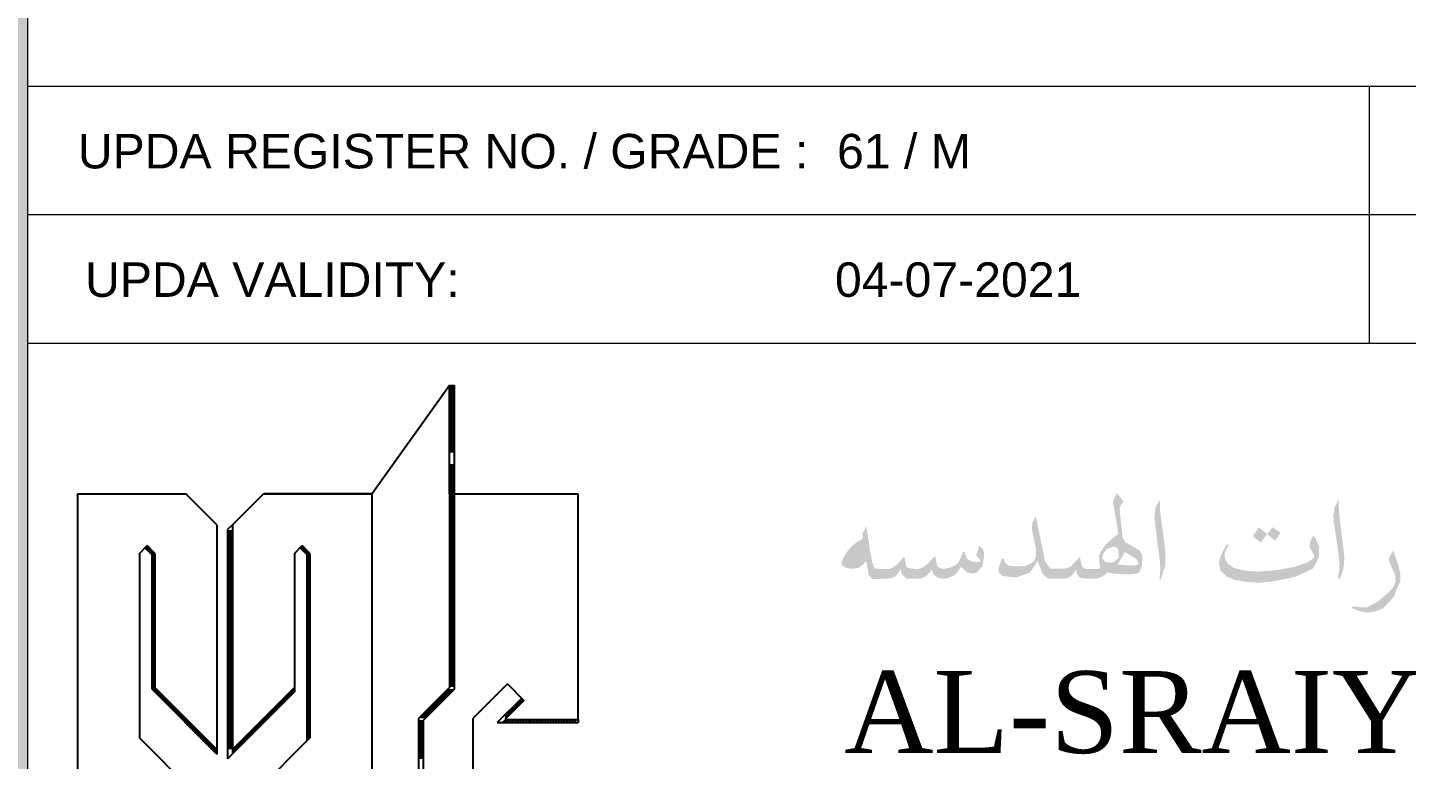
# Model space of a CAD drawing. Header units: inches. Extents: x -68096 to 69834, y -16833 to 17650.
# Drawn here: x 922.89 to 943.34, y 337.83 to 348.68 of the extents above; entities that cross this region are included whole.
import ezdxf

# ---------------------------------------------------------------- set-up
doc = ezdxf.new("R2010")
doc.units = ezdxf.units.IN
doc.header["$MEASUREMENT"] = 0
for name, color, linetype in [('DIM18', 40, 'Continuous'), ('DIMENSION', 1, 'Continuous'), ('WIN', 1, 'Continuous')]:
    doc.layers.add(name, color=color, linetype=linetype)
doc.styles.add('MAHER_TIMES', font='times.ttf')
doc.styles.add('TITLE2', font='arial.ttf')

# ---------------------------------------------------------------- blocks, each defined once
blk = doc.blocks.new('sdfasdfww')
at = {"layer": 'DIM18', "color": 7, "ltscale": 0.05}
for p, q in [((1414.2031, -1506.6511), (1414.6561, -1506.0169)), ((1414.6561, -1506.6511), (1414.6561, -1506.0169)), ((1414.6833, -1506.0209), (1414.6561, -1506.0209)), ((1414.6833, -1506.0322), (1414.6561, -1506.0322)), ((1414.6833, -1506.0435), (1414.6561, -1506.0435)), ((1414.6833, -1506.0548), (1414.6561, -1506.0548)), ((1414.6833, -1506.0662), (1414.6561, -1506.0662)), ((1414.6833, -1506.0775), (1414.6561, -1506.0775)), ((1414.6833, -1506.0888), (1414.6561, -1506.0888)), ((1414.6833, -1506.0169), (1414.6833, -1507.7948)), ((1414.6833, -1506.1001), (1414.6561, -1506.1001)), ((1414.6833, -1506.1115), (1414.6561, -1506.1115)), ((1414.6833, -1506.1228), (1414.6561, -1506.1228)), ((1414.6833, -1506.1341), (1414.6561, -1506.1341)), ((1414.6833, -1506.1454), (1414.6561, -1506.1454)), ((1414.6833, -1506.1568), (1414.6561, -1506.1568)), ((1414.6833, -1506.1681), (1414.6561, -1506.1681)), ((1414.6833, -1506.1794), (1414.6561, -1506.1794)), ((1414.6833, -1506.1907), (1414.6561, -1506.1907)), ((1414.6833, -1506.2021), (1414.6561, -1506.2021)), ((1414.6833, -1506.2134), (1414.6561, -1506.2134)), ((1414.6833, -1506.2247), (1414.6561, -1506.2247)), ((1414.6833, -1506.236), (1414.6561, -1506.236)), ((1414.6833, -1506.2474), (1414.6561, -1506.2474)), ((1414.6833, -1506.2587), (1414.6561, -1506.2587)), ((1414.6833, -1506.27), (1414.6561, -1506.27)), ((1414.6833, -1506.2813), (1414.6561, -1506.2813)), ((1414.6833, -1506.2926), (1414.6561, -1506.2926)), ((1414.6833, -1506.304), (1414.6561, -1506.304)), ((1414.6833, -1506.3153), (1414.6561, -1506.3153)), ((1414.6833, -1506.3266), (1414.6561, -1506.3266)), ((1414.6833, -1506.3379), (1414.6561, -1506.3379)), ((1414.6833, -1506.3493), (1414.6561, -1506.3493)), ((1414.6833, -1506.3606), (1414.6561, -1506.3606)), ((1414.6833, -1506.3719), (1414.6561, -1506.3719)), ((1414.6833, -1506.3832), (1414.6561, -1506.3832)), ((1414.6833, -1506.3946), (1414.6561, -1506.3946)), ((1414.6833, -1506.4059), (1414.6561, -1506.4059)), ((1414.6833, -1506.4852), (1414.6561, -1506.4852)), ((1414.6833, -1506.4965), (1414.6561, -1506.4965)), ((1414.6833, -1506.5078), (1414.6561, -1506.5078)), ((1414.6833, -1506.5191), (1414.6561, -1506.5191)), ((1414.6833, -1506.5305), (1414.6561, -1506.5305)), ((1414.6833, -1506.5418), (1414.6561, -1506.5418)), ((1414.6833, -1506.5531), (1414.6561, -1506.5531)), ((1414.6833, -1506.5644), (1414.6561, -1506.5644)), ((1414.6833, -1506.5758), (1414.6561, -1506.5758)), ((1412.4818, -1506.6511), (1413.116, -1506.6511)), ((1412.4818, -1506.6511), (1412.4818, -1508.3271)), ((1413.2972, -1506.8323), (1413.116, -1506.6511)), ((1413.3878, -1506.8323), (1413.569, -1506.6511)), ((1414.2031, -1506.6511), (1413.569, -1506.6511)), ((1413.569, -1506.6511), (1414.2031, -1506.6511)), ((1414.2031, -1506.6511), (1414.2031, -1508.3271)), ((1414.6833, -1506.5871), (1414.6561, -1506.5871)), ((1414.6833, -1506.5984), (1414.6561, -1506.5984)), ((1414.6833, -1506.6097), (1414.6561, -1506.6097)), ((1414.6833, -1506.6211), (1414.6561, -1506.6211)), ((1414.6833, -1506.6324), (1414.6561, -1506.6324)), ((1414.6833, -1506.6437), (1414.6561, -1506.6437)), ((1414.6561, -1506.6511), (1415.4076, -1506.6511)), ((1414.6561, -1506.6511), (1414.6561, -1507.7835)), ((1414.6833, -1506.655), (1414.6561, -1506.655)), ((1415.4076, -1507.97), (1415.4076, -1506.6511)), ((1414.6833, -1506.6663), (1414.6561, -1506.6663)), ((1414.6833, -1506.6777), (1414.6561, -1506.6777)), ((1414.6833, -1506.689), (1414.6561, -1506.689)), ((1414.6833, -1506.7003), (1414.6561, -1506.7003)), ((1414.6833, -1506.7116), (1414.6561, -1506.7116)), ((1414.6833, -1506.723), (1414.6561, -1506.723)), ((1414.6833, -1506.7343), (1414.6561, -1506.7343)), ((1414.6833, -1506.7456), (1414.6561, -1506.7456)), ((1414.6833, -1506.7569), (1414.6561, -1506.7569)), ((1414.6833, -1506.7683), (1414.6561, -1506.7683)), ((1414.6833, -1506.7796), (1414.6561, -1506.7796)), ((1414.6833, -1506.7909), (1414.6561, -1506.7909)), ((1414.6833, -1506.8022), (1414.6561, -1506.8022)), ((1414.6833, -1506.8136), (1414.6561, -1506.8136)), ((1413.2972, -1506.8323), (1413.2972, -1508.1715)), ((1413.3878, -1506.8323), (1413.3597, -1506.8603)), ((1413.3597, -1506.8603), (1413.3597, -1508.1996)), ((1413.3878, -1506.8702), (1413.3597, -1506.8702)), ((1413.3878, -1506.8815), (1413.3597, -1506.8815)), ((1413.3878, -1506.8928), (1413.3597, -1506.8928)), ((1413.3878, -1506.8323), (1413.3878, -1508.1459)), ((1414.6833, -1506.8249), (1414.6561, -1506.8249)), ((1414.6833, -1506.8362), (1414.6561, -1506.8362)), ((1414.6833, -1506.8475), (1414.6561, -1506.8475)), ((1414.6833, -1506.8531), (1414.6561, -1506.8531)), ((1414.6833, -1506.8589), (1414.6561, -1506.8589)), ((1414.6833, -1506.8645), (1414.6561, -1506.8645)), ((1414.6833, -1506.8702), (1414.6561, -1506.8702)), ((1414.6833, -1506.8758), (1414.6561, -1506.8758)), ((1414.6833, -1506.8815), (1414.6561, -1506.8815)), ((1414.6833, -1506.8871), (1414.6561, -1506.8871)), ((1414.6833, -1506.8928), (1414.6561, -1506.8928)), ((1414.6833, -1506.8984), (1414.6561, -1506.8984)), ((1412.8442, -1506.9994), (1412.8895, -1506.9541)), ((1412.9167, -1507.0069), (1412.8767, -1506.9669)), ((1412.8804, -1506.9707), (1412.8804, -1506.9632)), ((1412.9075, -1506.9721), (1412.8819, -1506.9721)), ((1412.8962, -1506.9608), (1412.8829, -1506.9608)), ((1412.9348, -1506.9994), (1412.8895, -1506.9541)), ((1412.8918, -1506.982), (1412.8918, -1506.9564)), ((1412.9031, -1506.9933), (1412.9031, -1506.9677)), ((1412.9144, -1507.0046), (1412.9144, -1506.979)), ((1413.3878, -1506.9042), (1413.3597, -1506.9042)), ((1413.3878, -1506.9155), (1413.3597, -1506.9155)), ((1413.3878, -1506.9268), (1413.3597, -1506.9268)), ((1413.3878, -1506.9381), (1413.3597, -1506.9381)), ((1413.3878, -1506.9495), (1413.3597, -1506.9495)), ((1413.3878, -1506.9608), (1413.3597, -1506.9608)), ((1413.3878, -1506.9721), (1413.3597, -1506.9721)), ((1413.7502, -1506.9994), (1413.7954, -1506.9541)), ((1413.8226, -1507.0069), (1413.7826, -1506.9669)), ((1413.7864, -1506.9707), (1413.7864, -1506.9632)), ((1413.8134, -1506.9721), (1413.7878, -1506.9721)), ((1413.8021, -1506.9608), (1413.7888, -1506.9608)), ((1413.8407, -1506.9994), (1413.7954, -1506.9541)), ((1413.7977, -1506.982), (1413.7977, -1506.9564)), ((1413.809, -1506.9933), (1413.809, -1506.9677)), ((1413.8203, -1507.0046), (1413.8203, -1506.979)), ((1414.6833, -1506.9042), (1414.6561, -1506.9042)), ((1414.6833, -1506.9097), (1414.6561, -1506.9097)), ((1414.6833, -1506.9155), (1414.6561, -1506.9155)), ((1414.6833, -1506.9268), (1414.6561, -1506.9268)), ((1414.6833, -1506.9381), (1414.6561, -1506.9381)), ((1414.6833, -1506.9495), (1414.6561, -1506.9495)), ((1414.6833, -1506.9608), (1414.6561, -1506.9608)), ((1414.6833, -1506.9721), (1414.6561, -1506.9721)), ((1412.8442, -1506.9994), (1412.8442, -1508.0773)), ((1412.9188, -1506.9834), (1412.8932, -1506.9834)), ((1412.9301, -1506.9947), (1412.9045, -1506.9947)), ((1412.9348, -1507.0061), (1412.9158, -1507.0061)), ((1412.9167, -1507.0069), (1412.9167, -1507.791)), ((1412.9348, -1507.0174), (1412.9167, -1507.0174)), ((1412.9348, -1507.0287), (1412.9167, -1507.0287)), ((1412.9348, -1507.04), (1412.9167, -1507.04)), ((1412.9348, -1507.0514), (1412.9167, -1507.0514)), ((1412.9257, -1507.8001), (1412.9257, -1506.9903)), ((1412.9348, -1506.9994), (1412.9348, -1507.7835)), ((1413.3878, -1506.9834), (1413.3597, -1506.9834)), ((1413.3878, -1506.9947), (1413.3597, -1506.9947)), ((1413.3878, -1507.0061), (1413.3597, -1507.0061)), ((1413.3878, -1507.0174), (1413.3597, -1507.0174)), ((1413.3878, -1507.0287), (1413.3597, -1507.0287)), ((1413.3878, -1507.04), (1413.3597, -1507.04)), ((1413.3878, -1507.0514), (1413.3597, -1507.0514)), ((1413.7502, -1506.9994), (1413.7502, -1507.7835)), ((1413.8248, -1506.9834), (1413.7991, -1506.9834)), ((1413.8361, -1506.9947), (1413.8105, -1506.9947)), ((1413.8407, -1507.0061), (1413.8218, -1507.0061)), ((1413.8226, -1507.0069), (1413.8226, -1508.0954)), ((1413.8407, -1507.0174), (1413.8226, -1507.0174)), ((1413.8407, -1507.0287), (1413.8226, -1507.0287)), ((1413.8407, -1507.04), (1413.8226, -1507.04)), ((1413.8407, -1507.0514), (1413.8226, -1507.0514)), ((1413.8317, -1508.0864), (1413.8317, -1506.9903)), ((1413.8407, -1506.9994), (1413.8407, -1508.0773)), ((1414.6833, -1506.9834), (1414.6561, -1506.9834)), ((1414.6833, -1506.9947), (1414.6561, -1506.9947)), ((1414.6833, -1507.0061), (1414.6561, -1507.0061)), ((1414.6833, -1507.0174), (1414.6561, -1507.0174)), ((1414.6833, -1507.0287), (1414.6561, -1507.0287)), ((1414.6833, -1507.04), (1414.6561, -1507.04)), ((1414.6833, -1507.0514), (1414.6561, -1507.0514)), ((1412.9348, -1507.0627), (1412.9167, -1507.0627)), ((1412.9348, -1507.074), (1412.9167, -1507.074)), ((1412.9348, -1507.0853), (1412.9167, -1507.0853)), ((1412.9348, -1507.0967), (1412.9167, -1507.0967)), ((1412.9348, -1507.108), (1412.9167, -1507.108)), ((1412.9348, -1507.1193), (1412.9167, -1507.1193)), ((1412.9348, -1507.1306), (1412.9167, -1507.1306)), ((1413.3878, -1507.0627), (1413.3597, -1507.0627)), ((1413.3878, -1507.074), (1413.3597, -1507.074)), ((1413.3878, -1507.0853), (1413.3597, -1507.0853)), ((1413.3878, -1507.0967), (1413.3597, -1507.0967)), ((1413.3878, -1507.108), (1413.3597, -1507.108)), ((1413.3878, -1507.1193), (1413.3597, -1507.1193)), ((1413.3878, -1507.1306), (1413.3597, -1507.1306)), ((1413.8407, -1507.0627), (1413.8226, -1507.0627)), ((1413.8407, -1507.074), (1413.8226, -1507.074)), ((1413.8407, -1507.0853), (1413.8226, -1507.0853)), ((1413.8407, -1507.0967), (1413.8226, -1507.0967)), ((1413.8407, -1507.108), (1413.8226, -1507.108)), ((1413.8407, -1507.1193), (1413.8226, -1507.1193)), ((1413.8407, -1507.1306), (1413.8226, -1507.1306)), ((1414.6833, -1507.0627), (1414.6561, -1507.0627)), ((1414.6833, -1507.074), (1414.6561, -1507.074)), ((1414.6833, -1507.0853), (1414.6561, -1507.0853)), ((1414.6833, -1507.0967), (1414.6561, -1507.0967)), ((1414.6833, -1507.108), (1414.6561, -1507.108)), ((1414.6833, -1507.1193), (1414.6561, -1507.1193)), ((1414.6833, -1507.1306), (1414.6561, -1507.1306)), ((1412.9348, -1507.142), (1412.9167, -1507.142)), ((1412.9348, -1507.1533), (1412.9167, -1507.1533)), ((1412.9348, -1507.1646), (1412.9167, -1507.1646)), ((1412.9348, -1507.1759), (1412.9167, -1507.1759)), ((1412.9348, -1507.1873), (1412.9167, -1507.1873)), ((1412.9348, -1507.1986), (1412.9167, -1507.1986)), ((1412.9348, -1507.2099), (1412.9167, -1507.2099)), ((1412.9348, -1507.2212), (1412.9167, -1507.2212)), ((1413.3878, -1507.142), (1413.3597, -1507.142)), ((1413.3878, -1507.1533), (1413.3597, -1507.1533)), ((1413.3878, -1507.1646), (1413.3597, -1507.1646)), ((1413.3878, -1507.1759), (1413.3597, -1507.1759)), ((1413.3878, -1507.1873), (1413.3597, -1507.1873)), ((1413.3878, -1507.1986), (1413.3597, -1507.1986)), ((1413.3878, -1507.2099), (1413.3597, -1507.2099)), ((1413.3878, -1507.2212), (1413.3597, -1507.2212)), ((1413.8407, -1507.142), (1413.8226, -1507.142)), ((1413.8407, -1507.1533), (1413.8226, -1507.1533)), ((1413.8407, -1507.1646), (1413.8226, -1507.1646)), ((1413.8407, -1507.1759), (1413.8226, -1507.1759)), ((1413.8407, -1507.1873), (1413.8226, -1507.1873)), ((1413.8407, -1507.1986), (1413.8226, -1507.1986)), ((1413.8407, -1507.2099), (1413.8226, -1507.2099)), ((1413.8407, -1507.2212), (1413.8226, -1507.2212)), ((1414.6833, -1507.142), (1414.6561, -1507.142)), ((1414.6833, -1507.1533), (1414.6561, -1507.1533)), ((1414.6833, -1507.1646), (1414.6561, -1507.1646)), ((1414.6833, -1507.1759), (1414.6561, -1507.1759)), ((1414.6833, -1507.1873), (1414.6561, -1507.1873)), ((1414.6833, -1507.1986), (1414.6561, -1507.1986)), ((1414.6833, -1507.2099), (1414.6561, -1507.2099)), ((1414.6833, -1507.2212), (1414.6561, -1507.2212)), ((1412.9348, -1507.2326), (1412.9167, -1507.2326)), ((1412.9348, -1507.2439), (1412.9167, -1507.2439)), ((1412.9348, -1507.2552), (1412.9167, -1507.2552)), ((1412.9348, -1507.2665), (1412.9167, -1507.2665)), ((1412.9348, -1507.2779), (1412.9167, -1507.2779)), ((1412.9348, -1507.2892), (1412.9167, -1507.2892)), ((1412.9348, -1507.3005), (1412.9167, -1507.3005)), ((1413.3878, -1507.2326), (1413.3597, -1507.2326)), ((1413.3878, -1507.2439), (1413.3597, -1507.2439)), ((1413.3878, -1507.2552), (1413.3597, -1507.2552)), ((1413.3878, -1507.2665), (1413.3597, -1507.2665)), ((1413.3878, -1507.2779), (1413.3597, -1507.2779)), ((1413.3878, -1507.2892), (1413.3597, -1507.2892)), ((1413.3878, -1507.3005), (1413.3597, -1507.3005)), ((1413.8407, -1507.2326), (1413.8226, -1507.2326)), ((1413.8407, -1507.2439), (1413.8226, -1507.2439)), ((1413.8407, -1507.2552), (1413.8226, -1507.2552)), ((1413.8407, -1507.2665), (1413.8226, -1507.2665)), ((1413.8407, -1507.2779), (1413.8226, -1507.2779)), ((1413.8407, -1507.2892), (1413.8226, -1507.2892)), ((1413.8407, -1507.3005), (1413.8226, -1507.3005)), ((1414.6833, -1507.2326), (1414.6561, -1507.2326)), ((1414.6833, -1507.2439), (1414.6561, -1507.2439)), ((1414.6833, -1507.2552), (1414.6561, -1507.2552)), ((1414.6833, -1507.2665), (1414.6561, -1507.2665)), ((1414.6833, -1507.2779), (1414.6561, -1507.2779)), ((1414.6833, -1507.2892), (1414.6561, -1507.2892)), ((1414.6833, -1507.3005), (1414.6561, -1507.3005)), ((1412.9348, -1507.3118), (1412.9167, -1507.3118)), ((1412.9348, -1507.3232), (1412.9167, -1507.3232)), ((1412.9348, -1507.3345), (1412.9167, -1507.3345)), ((1412.9348, -1507.3458), (1412.9167, -1507.3458)), ((1412.9348, -1507.3571), (1412.9167, -1507.3571)), ((1412.9348, -1507.3684), (1412.9167, -1507.3684)), ((1412.9348, -1507.3798), (1412.9167, -1507.3798)), ((1413.3878, -1507.3118), (1413.3597, -1507.3118)), ((1413.3878, -1507.3232), (1413.3597, -1507.3232)), ((1413.3878, -1507.3345), (1413.3597, -1507.3345)), ((1413.3878, -1507.3458), (1413.3597, -1507.3458)), ((1413.3878, -1507.3571), (1413.3597, -1507.3571)), ((1413.3878, -1507.3684), (1413.3597, -1507.3684)), ((1413.3878, -1507.3798), (1413.3597, -1507.3798)), ((1413.8407, -1507.3118), (1413.8226, -1507.3118)), ((1413.8407, -1507.3232), (1413.8226, -1507.3232)), ((1413.8407, -1507.3345), (1413.8226, -1507.3345)), ((1413.8407, -1507.3458), (1413.8226, -1507.3458)), ((1413.8407, -1507.3571), (1413.8226, -1507.3571)), ((1413.8407, -1507.3684), (1413.8226, -1507.3684)), ((1413.8407, -1507.3798), (1413.8226, -1507.3798)), ((1414.6833, -1507.3118), (1414.6561, -1507.3118)), ((1414.6833, -1507.3232), (1414.6561, -1507.3232)), ((1414.6833, -1507.3345), (1414.6561, -1507.3345)), ((1414.6833, -1507.3458), (1414.6561, -1507.3458)), ((1414.6833, -1507.3571), (1414.6561, -1507.3571)), ((1414.6833, -1507.3684), (1414.6561, -1507.3684)), ((1414.6833, -1507.3798), (1414.6561, -1507.3798)), ((1412.9348, -1507.3911), (1412.9167, -1507.3911)), ((1412.9348, -1507.4024), (1412.9167, -1507.4024)), ((1412.9348, -1507.4137), (1412.9167, -1507.4137)), ((1412.9348, -1507.4251), (1412.9167, -1507.4251)), ((1412.9348, -1507.4364), (1412.9167, -1507.4364)), ((1412.9348, -1507.4477), (1412.9167, -1507.4477)), ((1412.9348, -1507.459), (1412.9167, -1507.459)), ((1413.3878, -1507.3911), (1413.3597, -1507.3911)), ((1413.3878, -1507.4024), (1413.3597, -1507.4024)), ((1413.3878, -1507.4137), (1413.3597, -1507.4137)), ((1413.3878, -1507.4251), (1413.3597, -1507.4251)), ((1413.3878, -1507.4364), (1413.3597, -1507.4364)), ((1413.3878, -1507.4477), (1413.3597, -1507.4477)), ((1413.3878, -1507.459), (1413.3597, -1507.459)), ((1413.8407, -1507.3911), (1413.8226, -1507.3911)), ((1413.8407, -1507.4024), (1413.8226, -1507.4024)), ((1413.8407, -1507.4137), (1413.8226, -1507.4137)), ((1413.8407, -1507.4251), (1413.8226, -1507.4251)), ((1413.8407, -1507.4364), (1413.8226, -1507.4364)), ((1413.8407, -1507.4477), (1413.8226, -1507.4477)), ((1413.8407, -1507.459), (1413.8226, -1507.459)), ((1414.6833, -1507.3911), (1414.6561, -1507.3911)), ((1414.6833, -1507.4024), (1414.6561, -1507.4024)), ((1414.6833, -1507.4137), (1414.6561, -1507.4137)), ((1414.6833, -1507.4251), (1414.6561, -1507.4251)), ((1414.6833, -1507.4364), (1414.6561, -1507.4364)), ((1414.6833, -1507.4477), (1414.6561, -1507.4477)), ((1414.6833, -1507.459), (1414.6561, -1507.459)), ((1412.9348, -1507.4704), (1412.9167, -1507.4704)), ((1412.9348, -1507.4817), (1412.9167, -1507.4817)), ((1412.9348, -1507.493), (1412.9167, -1507.493)), ((1412.9348, -1507.5043), (1412.9167, -1507.5043)), ((1412.9348, -1507.5157), (1412.9167, -1507.5157)), ((1412.9348, -1507.527), (1412.9167, -1507.527)), ((1412.9348, -1507.5383), (1412.9167, -1507.5383)), ((1413.3878, -1507.4704), (1413.3597, -1507.4704)), ((1413.3878, -1507.4817), (1413.3597, -1507.4817)), ((1413.3878, -1507.493), (1413.3597, -1507.493)), ((1413.3878, -1507.5043), (1413.3597, -1507.5043)), ((1413.3878, -1507.5157), (1413.3597, -1507.5157)), ((1413.3878, -1507.527), (1413.3597, -1507.527)), ((1413.3878, -1507.5383), (1413.3597, -1507.5383)), ((1413.8407, -1507.4704), (1413.8226, -1507.4704)), ((1413.8407, -1507.4817), (1413.8226, -1507.4817)), ((1413.8407, -1507.493), (1413.8226, -1507.493)), ((1413.8407, -1507.5043), (1413.8226, -1507.5043)), ((1413.8407, -1507.5157), (1413.8226, -1507.5157)), ((1413.8407, -1507.527), (1413.8226, -1507.527)), ((1413.8407, -1507.5383), (1413.8226, -1507.5383)), ((1414.6833, -1507.4704), (1414.6561, -1507.4704)), ((1414.6833, -1507.4817), (1414.6561, -1507.4817)), ((1414.6833, -1507.493), (1414.6561, -1507.493)), ((1414.6833, -1507.5043), (1414.6561, -1507.5043)), ((1414.6833, -1507.5157), (1414.6561, -1507.5157)), ((1414.6833, -1507.527), (1414.6561, -1507.527)), ((1414.6833, -1507.5383), (1414.6561, -1507.5383)), ((1412.9348, -1507.5496), (1412.9167, -1507.5496)), ((1412.9348, -1507.561), (1412.9167, -1507.561)), ((1412.9348, -1507.5723), (1412.9167, -1507.5723)), ((1412.9348, -1507.5836), (1412.9167, -1507.5836)), ((1412.9348, -1507.5949), (1412.9167, -1507.5949)), ((1412.9348, -1507.6063), (1412.9167, -1507.6063)), ((1412.9348, -1507.6176), (1412.9167, -1507.6176)), ((1413.3878, -1507.5496), (1413.3597, -1507.5496)), ((1413.3878, -1507.561), (1413.3597, -1507.561)), ((1413.3878, -1507.5723), (1413.3597, -1507.5723)), ((1413.3878, -1507.5836), (1413.3597, -1507.5836)), ((1413.3878, -1507.5949), (1413.3597, -1507.5949)), ((1413.3878, -1507.6063), (1413.3597, -1507.6063)), ((1413.3878, -1507.6176), (1413.3597, -1507.6176)), ((1413.8407, -1507.5496), (1413.8226, -1507.5496)), ((1413.8407, -1507.561), (1413.8226, -1507.561)), ((1413.8407, -1507.5723), (1413.8226, -1507.5723)), ((1413.8407, -1507.5836), (1413.8226, -1507.5836)), ((1413.8407, -1507.5949), (1413.8226, -1507.5949)), ((1413.8407, -1507.6063), (1413.8226, -1507.6063)), ((1413.8407, -1507.6176), (1413.8226, -1507.6176)), ((1414.6833, -1507.5496), (1414.6561, -1507.5496)), ((1414.6833, -1507.561), (1414.6561, -1507.561)), ((1414.6833, -1507.5723), (1414.6561, -1507.5723)), ((1414.6833, -1507.5836), (1414.6561, -1507.5836)), ((1414.6833, -1507.5949), (1414.6561, -1507.5949)), ((1414.6833, -1507.6063), (1414.6561, -1507.6063)), ((1414.6833, -1507.6176), (1414.6561, -1507.6176)), ((1412.9348, -1507.6289), (1412.9167, -1507.6289)), ((1412.9348, -1507.6402), (1412.9167, -1507.6402)), ((1412.9348, -1507.6516), (1412.9167, -1507.6516)), ((1412.9348, -1507.6629), (1412.9167, -1507.6629)), ((1412.9348, -1507.6742), (1412.9167, -1507.6742)), ((1412.9348, -1507.6855), (1412.9167, -1507.6855)), ((1412.9348, -1507.6968), (1412.9167, -1507.6968)), ((1413.3878, -1507.6289), (1413.3597, -1507.6289)), ((1413.3878, -1507.6402), (1413.3597, -1507.6402)), ((1413.3878, -1507.6516), (1413.3597, -1507.6516)), ((1413.3878, -1507.6629), (1413.3597, -1507.6629)), ((1413.3878, -1507.6742), (1413.3597, -1507.6742)), ((1413.3878, -1507.6855), (1413.3597, -1507.6855)), ((1413.3878, -1507.6968), (1413.3597, -1507.6968)), ((1413.8407, -1507.6289), (1413.8226, -1507.6289)), ((1413.8407, -1507.6402), (1413.8226, -1507.6402)), ((1413.8407, -1507.6516), (1413.8226, -1507.6516)), ((1413.8407, -1507.6629), (1413.8226, -1507.6629)), ((1413.8407, -1507.6742), (1413.8226, -1507.6742)), ((1413.8407, -1507.6855), (1413.8226, -1507.6855)), ((1413.8407, -1507.6968), (1413.8226, -1507.6968)), ((1414.6833, -1507.6289), (1414.6561, -1507.6289)), ((1414.6833, -1507.6402), (1414.6561, -1507.6402)), ((1414.6833, -1507.6516), (1414.6561, -1507.6516)), ((1414.6833, -1507.6629), (1414.6561, -1507.6629)), ((1414.6833, -1507.6742), (1414.6561, -1507.6742)), ((1414.6833, -1507.6855), (1414.6561, -1507.6855)), ((1414.6833, -1507.6968), (1414.6561, -1507.6968)), ((1412.9348, -1507.7082), (1412.9167, -1507.7082)), ((1412.9348, -1507.7195), (1412.9167, -1507.7195)), ((1412.9348, -1507.7308), (1412.9167, -1507.7308)), ((1412.9348, -1507.7421), (1412.9167, -1507.7421)), ((1412.9348, -1507.7535), (1412.9167, -1507.7535)), ((1412.9348, -1507.7648), (1412.9167, -1507.7648)), ((1412.9348, -1507.7761), (1412.9167, -1507.7761)), ((1412.9348, -1507.7835), (1413.2972, -1508.1459)), ((1412.9371, -1507.8114), (1412.9371, -1507.7858)), ((1413.3878, -1507.7082), (1413.3597, -1507.7082)), ((1413.3878, -1507.7195), (1413.3597, -1507.7195)), ((1413.3878, -1507.7308), (1413.3597, -1507.7308)), ((1413.3878, -1507.7421), (1413.3597, -1507.7421)), ((1413.3878, -1507.7535), (1413.3597, -1507.7535)), ((1413.3878, -1507.7648), (1413.3597, -1507.7648)), ((1413.3878, -1507.7761), (1413.3597, -1507.7761)), ((1413.7502, -1507.7835), (1413.3878, -1508.1459)), ((1413.7502, -1507.7835), (1413.7502, -1507.8091)), ((1413.8407, -1507.7082), (1413.8226, -1507.7082)), ((1413.8407, -1507.7195), (1413.8226, -1507.7195)), ((1413.8407, -1507.7308), (1413.8226, -1507.7308)), ((1413.8407, -1507.7421), (1413.8226, -1507.7421)), ((1413.8407, -1507.7535), (1413.8226, -1507.7535)), ((1413.8407, -1507.7648), (1413.8226, -1507.7648)), ((1413.8407, -1507.7761), (1413.8226, -1507.7761)), ((1414.6561, -1507.7835), (1414.4749, -1507.9647)), ((1414.6833, -1507.7082), (1414.6561, -1507.7082)), ((1414.6833, -1507.7195), (1414.6561, -1507.7195)), ((1414.6833, -1507.7308), (1414.6561, -1507.7308)), ((1414.6833, -1507.7421), (1414.6561, -1507.7421)), ((1414.6833, -1507.7535), (1414.6561, -1507.7535)), ((1414.6833, -1507.7648), (1414.6561, -1507.7648)), ((1414.6833, -1507.7761), (1414.6561, -1507.7761)), ((1414.9946, -1507.762), (1414.792, -1507.9647)), ((1414.9946, -1507.762), (1415.0907, -1507.8581)), ((1412.9387, -1507.7874), (1412.9167, -1507.7874)), ((1412.9167, -1507.791), (1413.2972, -1508.1715)), ((1412.9501, -1507.7988), (1412.9244, -1507.7988)), ((1412.9614, -1507.8101), (1412.9358, -1507.8101)), ((1412.9727, -1507.8214), (1412.9471, -1507.8214)), ((1412.9484, -1507.8227), (1412.9484, -1507.7971)), ((1412.984, -1507.8327), (1412.9584, -1507.8327)), ((1412.9597, -1507.834), (1412.9597, -1507.8084)), ((1412.9953, -1507.8441), (1412.9697, -1507.8441)), ((1412.971, -1507.8454), (1412.971, -1507.8197)), ((1413.0067, -1507.8554), (1412.981, -1507.8554)), ((1412.9824, -1507.8567), (1412.9824, -1507.8311)), ((1412.9937, -1507.868), (1412.9937, -1507.8424)), ((1413.005, -1507.8793), (1413.005, -1507.8537)), ((1413.0163, -1507.8907), (1413.0163, -1507.865)), ((1413.3878, -1507.7874), (1413.3597, -1507.7874)), ((1413.3878, -1507.7988), (1413.3597, -1507.7988)), ((1413.7502, -1507.8091), (1413.3597, -1508.1996)), ((1413.3878, -1507.8101), (1413.3597, -1507.8101)), ((1413.3878, -1507.8214), (1413.3597, -1507.8214)), ((1413.3878, -1507.8327), (1413.3597, -1507.8327)), ((1413.3878, -1507.8441), (1413.3597, -1507.8441)), ((1413.3878, -1507.8554), (1413.3597, -1507.8554)), ((1413.6731, -1507.8862), (1413.6731, -1507.8605)), ((1413.6845, -1507.8748), (1413.6845, -1507.8492)), ((1413.6958, -1507.8635), (1413.6958, -1507.8379)), ((1413.7071, -1507.8522), (1413.7071, -1507.8266)), ((1413.7184, -1507.8409), (1413.7184, -1507.8153)), ((1413.7297, -1507.8295), (1413.7297, -1507.8039)), ((1413.7411, -1507.8182), (1413.7411, -1507.7926)), ((1413.8407, -1507.7874), (1413.8226, -1507.7874)), ((1413.8407, -1507.7988), (1413.8226, -1507.7988)), ((1413.8407, -1507.8101), (1413.8226, -1507.8101)), ((1413.8407, -1507.8214), (1413.8226, -1507.8214)), ((1413.8407, -1507.8327), (1413.8226, -1507.8327)), ((1413.8407, -1507.8441), (1413.8226, -1507.8441)), ((1413.8407, -1507.8554), (1413.8226, -1507.8554)), ((1414.6833, -1507.7948), (1414.5021, -1507.976)), ((1414.5791, -1507.899), (1414.5791, -1507.8605)), ((1414.6227, -1507.8554), (1414.5842, -1507.8554)), ((1414.5904, -1507.8877), (1414.5904, -1507.8492)), ((1414.634, -1507.8441), (1414.5955, -1507.8441)), ((1414.6017, -1507.8763), (1414.6017, -1507.8379)), ((1414.6453, -1507.8327), (1414.6069, -1507.8327)), ((1414.613, -1507.865), (1414.613, -1507.8266)), ((1414.6566, -1507.8214), (1414.6182, -1507.8214)), ((1414.6244, -1507.8537), (1414.6244, -1507.8153)), ((1414.668, -1507.8101), (1414.6295, -1507.8101)), ((1414.6357, -1507.8424), (1414.6357, -1507.8039)), ((1414.6793, -1507.7988), (1414.6408, -1507.7988)), ((1414.647, -1507.831), (1414.647, -1507.7926)), ((1415.0779, -1507.8453), (1414.9352, -1507.9881)), ((1415.0907, -1507.8581), (1414.9789, -1507.97)), ((1415.066, -1507.8829), (1415.066, -1507.8572)), ((1415.0773, -1507.8715), (1415.0773, -1507.8459)), ((1413.018, -1507.8667), (1412.9924, -1507.8667)), ((1413.0293, -1507.878), (1413.0037, -1507.878)), ((1413.0406, -1507.8894), (1413.015, -1507.8894)), ((1413.052, -1507.9007), (1413.0263, -1507.9007)), ((1413.0276, -1507.902), (1413.0276, -1507.8764)), ((1413.0633, -1507.912), (1413.0377, -1507.912)), ((1413.039, -1507.9133), (1413.039, -1507.8877)), ((1413.0746, -1507.9233), (1413.049, -1507.9233)), ((1413.0503, -1507.9246), (1413.0503, -1507.899)), ((1413.0859, -1507.9347), (1413.0603, -1507.9347)), ((1413.0616, -1507.936), (1413.0616, -1507.9103)), ((1413.0973, -1507.946), (1413.0716, -1507.946)), ((1413.0729, -1507.9473), (1413.0729, -1507.9217)), ((1413.0843, -1507.9586), (1413.0843, -1507.933)), ((1413.0956, -1507.9699), (1413.0956, -1507.9443)), ((1413.3878, -1507.8667), (1413.3597, -1507.8667)), ((1413.3878, -1507.878), (1413.3597, -1507.878)), ((1413.3878, -1507.8894), (1413.3597, -1507.8894)), ((1413.3878, -1507.9007), (1413.3597, -1507.9007)), ((1413.3878, -1507.912), (1413.3597, -1507.912)), ((1413.3878, -1507.9233), (1413.3597, -1507.9233)), ((1413.3878, -1507.9347), (1413.3597, -1507.9347)), ((1413.3878, -1507.946), (1413.3597, -1507.946)), ((1413.5939, -1507.9654), (1413.5939, -1507.9398)), ((1413.6052, -1507.9541), (1413.6052, -1507.9285)), ((1413.6165, -1507.9428), (1413.6165, -1507.9172)), ((1413.6278, -1507.9315), (1413.6278, -1507.9058)), ((1413.6392, -1507.9201), (1413.6392, -1507.8945)), ((1413.6505, -1507.9088), (1413.6505, -1507.8832)), ((1413.6618, -1507.8975), (1413.6618, -1507.8719)), ((1413.8407, -1507.8667), (1413.8226, -1507.8667)), ((1413.8407, -1507.878), (1413.8226, -1507.878)), ((1413.8407, -1507.8894), (1413.8226, -1507.8894)), ((1413.8407, -1507.9007), (1413.8226, -1507.9007)), ((1413.8407, -1507.912), (1413.8226, -1507.912)), ((1413.8407, -1507.9233), (1413.8226, -1507.9233)), ((1413.8407, -1507.9347), (1413.8226, -1507.9347)), ((1413.8407, -1507.946), (1413.8226, -1507.946)), ((1414.5321, -1507.946), (1414.4936, -1507.946)), ((1414.5434, -1507.9347), (1414.505, -1507.9347)), ((1414.5111, -1507.9669), (1414.5111, -1507.9285)), ((1414.5547, -1507.9233), (1414.5163, -1507.9233)), ((1414.5224, -1507.9556), (1414.5224, -1507.9172)), ((1414.566, -1507.912), (1414.5276, -1507.912)), ((1414.5338, -1507.9443), (1414.5338, -1507.9058)), ((1414.5774, -1507.9007), (1414.5389, -1507.9007)), ((1414.5451, -1507.933), (1414.5451, -1507.8945)), ((1414.5887, -1507.8894), (1414.5502, -1507.8894)), ((1414.5564, -1507.9216), (1414.5564, -1507.8832)), ((1414.6, -1507.878), (1414.5616, -1507.878)), ((1414.5677, -1507.9103), (1414.5677, -1507.8719)), ((1414.6113, -1507.8667), (1414.5729, -1507.8667)), ((1414.9867, -1507.9621), (1414.9867, -1507.9365)), ((1414.9981, -1507.9508), (1414.9981, -1507.9252)), ((1415.0094, -1507.9395), (1415.0094, -1507.9139)), ((1415.0207, -1507.9282), (1415.0207, -1507.9025)), ((1415.032, -1507.9168), (1415.032, -1507.8912)), ((1415.0434, -1507.9055), (1415.0434, -1507.8799)), ((1415.0547, -1507.8942), (1415.0547, -1507.8686)), ((1413.1086, -1507.9573), (1413.083, -1507.9573)), ((1413.1199, -1507.9686), (1413.0943, -1507.9686)), ((1413.1312, -1507.98), (1413.1056, -1507.98)), ((1413.1069, -1507.9813), (1413.1069, -1507.9556)), ((1413.1426, -1507.9913), (1413.1169, -1507.9913)), ((1413.1182, -1507.9926), (1413.1182, -1507.967)), ((1413.1539, -1508.0026), (1413.1283, -1508.0026)), ((1413.1296, -1508.0039), (1413.1296, -1507.9783)), ((1413.1652, -1508.0139), (1413.1396, -1508.0139)), ((1413.1409, -1508.0152), (1413.1409, -1507.9896)), ((1413.1765, -1508.0253), (1413.1509, -1508.0253)), ((1413.1522, -1508.0266), (1413.1522, -1508.0009)), ((1413.1635, -1508.0379), (1413.1635, -1508.0123)), ((1413.1749, -1508.0492), (1413.1749, -1508.0236)), ((1413.3878, -1507.9573), (1413.3597, -1507.9573)), ((1413.3878, -1507.9686), (1413.3597, -1507.9686)), ((1413.3878, -1507.98), (1413.3597, -1507.98)), ((1413.3878, -1507.9913), (1413.3597, -1507.9913)), ((1413.3878, -1508.0026), (1413.3597, -1508.0026)), ((1413.3878, -1508.0139), (1413.3597, -1508.0139)), ((1413.3878, -1508.0253), (1413.3597, -1508.0253)), ((1413.5146, -1508.0447), (1413.5146, -1508.0191)), ((1413.5259, -1508.0334), (1413.5259, -1508.0078)), ((1413.5372, -1508.0221), (1413.5372, -1507.9964)), ((1413.5486, -1508.0107), (1413.5486, -1507.9851)), ((1413.5599, -1507.9994), (1413.5599, -1507.9738)), ((1413.5712, -1507.9881), (1413.5712, -1507.9625)), ((1413.5825, -1507.9768), (1413.5825, -1507.9511)), ((1413.8407, -1507.9573), (1413.8226, -1507.9573)), ((1413.8407, -1507.9686), (1413.8226, -1507.9686)), ((1413.8407, -1507.98), (1413.8226, -1507.98)), ((1413.8407, -1507.9913), (1413.8226, -1507.9913)), ((1413.8407, -1508.0026), (1413.8226, -1508.0026)), ((1413.8407, -1508.0139), (1413.8226, -1508.0139)), ((1413.8407, -1508.0253), (1413.8226, -1508.0253)), ((1414.4749, -1507.9647), (1414.4749, -1509.2582)), ((1414.5021, -1507.98), (1414.4749, -1507.98)), ((1414.5021, -1507.9913), (1414.4749, -1507.9913)), ((1414.5021, -1508.0026), (1414.4749, -1508.0026)), ((1414.5021, -1508.0139), (1414.4749, -1508.0139)), ((1414.5021, -1508.0253), (1414.4749, -1508.0253)), ((1414.5207, -1507.9573), (1414.4823, -1507.9573)), ((1414.5021, -1507.976), (1414.5021, -1509.231)), ((1414.792, -1507.9647), (1414.792, -1508.4153)), ((1414.9352, -1507.9881), (1415.4076, -1507.9881)), ((1414.9662, -1507.9881), (1414.9843, -1507.97)), ((1414.9789, -1507.97), (1415.4076, -1507.97)), ((1414.9822, -1507.9881), (1415.0003, -1507.97)), ((1414.9982, -1507.9881), (1415.0163, -1507.97)), ((1415.0142, -1507.9881), (1415.0323, -1507.97)), ((1415.0302, -1507.9881), (1415.0483, -1507.97)), ((1415.0462, -1507.9881), (1415.0644, -1507.97)), ((1415.0623, -1507.9881), (1415.0804, -1507.97)), ((1415.0783, -1507.9881), (1415.0964, -1507.97)), ((1415.0943, -1507.9881), (1415.1124, -1507.97)), ((1415.1103, -1507.9881), (1415.1284, -1507.97)), ((1415.1263, -1507.9881), (1415.1444, -1507.97)), ((1415.1423, -1507.9881), (1415.1605, -1507.97)), ((1415.1583, -1507.9881), (1415.1765, -1507.97)), ((1415.1744, -1507.9881), (1415.1925, -1507.97)), ((1415.1904, -1507.9881), (1415.2085, -1507.97)), ((1415.2064, -1507.9881), (1415.2245, -1507.97)), ((1415.2224, -1507.9881), (1415.2405, -1507.97)), ((1415.2384, -1507.9881), (1415.2565, -1507.97)), ((1415.2544, -1507.9881), (1415.2726, -1507.97)), ((1415.2705, -1507.9881), (1415.2886, -1507.97)), ((1415.2865, -1507.9881), (1415.3046, -1507.97)), ((1415.3025, -1507.9881), (1415.3206, -1507.97)), ((1415.3185, -1507.9881), (1415.3366, -1507.97)), ((1415.3345, -1507.9881), (1415.3526, -1507.97)), ((1415.3505, -1507.9881), (1415.3686, -1507.97)), ((1415.3665, -1507.9881), (1415.3847, -1507.97)), ((1415.3826, -1507.9881), (1415.4007, -1507.97)), ((1415.4076, -1507.97), (1415.4076, -1507.9881)), ((1412.8442, -1508.0773), (1413.2972, -1508.5303)), ((1413.1879, -1508.0366), (1413.1622, -1508.0366)), ((1413.1992, -1508.0479), (1413.1736, -1508.0479)), ((1413.2105, -1508.0592), (1413.1849, -1508.0592)), ((1413.1862, -1508.0605), (1413.1862, -1508.0349)), ((1413.2218, -1508.0705), (1413.1962, -1508.0705)), ((1413.1975, -1508.0719), (1413.1975, -1508.0462)), ((1413.2332, -1508.0819), (1413.2075, -1508.0819)), ((1413.2088, -1508.0832), (1413.2088, -1508.0576)), ((1413.2445, -1508.0932), (1413.2189, -1508.0932)), ((1413.2202, -1508.0945), (1413.2202, -1508.0689)), ((1413.2558, -1508.1045), (1413.2302, -1508.1045)), ((1413.2315, -1508.1058), (1413.2315, -1508.0802)), ((1413.2428, -1508.1171), (1413.2428, -1508.0915)), ((1413.2541, -1508.1285), (1413.2541, -1508.1028)), ((1413.3878, -1508.0366), (1413.3597, -1508.0366)), ((1413.3878, -1508.0479), (1413.3597, -1508.0479)), ((1413.3878, -1508.0592), (1413.3597, -1508.0592)), ((1413.3878, -1508.0705), (1413.3597, -1508.0705)), ((1413.3878, -1508.0819), (1413.3597, -1508.0819)), ((1413.3878, -1508.0932), (1413.3597, -1508.0932)), ((1413.3878, -1508.1045), (1413.3597, -1508.1045)), ((1413.8407, -1508.0773), (1413.3878, -1508.5303)), ((1413.4353, -1508.124), (1413.4353, -1508.0984)), ((1413.4466, -1508.1127), (1413.4466, -1508.087)), ((1413.458, -1508.1013), (1413.458, -1508.0757)), ((1413.4693, -1508.09), (1413.4693, -1508.0644)), ((1413.4806, -1508.0787), (1413.4806, -1508.0531)), ((1413.4919, -1508.0674), (1413.4919, -1508.0417)), ((1413.5033, -1508.056), (1413.5033, -1508.0304)), ((1413.8407, -1508.0366), (1413.8226, -1508.0366)), ((1413.8407, -1508.0479), (1413.8226, -1508.0479)), ((1413.8407, -1508.0592), (1413.8226, -1508.0592)), ((1413.8407, -1508.0705), (1413.8226, -1508.0705)), ((1413.8362, -1508.0819), (1413.8226, -1508.0819)), ((1413.8248, -1508.0932), (1413.8226, -1508.0932)), ((1414.5021, -1508.0366), (1414.4749, -1508.0366)), ((1414.5021, -1508.0479), (1414.4749, -1508.0479)), ((1414.5021, -1508.0592), (1414.4749, -1508.0592)), ((1414.5021, -1508.0705), (1414.4749, -1508.0705)), ((1414.5021, -1508.0819), (1414.4749, -1508.0819)), ((1414.5021, -1508.0932), (1414.4749, -1508.0932)), ((1414.5021, -1508.1045), (1414.4749, -1508.1045)), ((1413.2671, -1508.1158), (1413.2415, -1508.1158)), ((1413.2785, -1508.1272), (1413.2528, -1508.1272)), ((1413.2898, -1508.1385), (1413.2642, -1508.1385)), ((1413.2655, -1508.1398), (1413.2655, -1508.1142)), ((1413.2972, -1508.1498), (1413.2755, -1508.1498)), ((1413.2768, -1508.1511), (1413.2768, -1508.1255)), ((1413.2972, -1508.1611), (1413.2868, -1508.1611)), ((1413.2881, -1508.1624), (1413.2881, -1508.1368)), ((1413.3878, -1508.1158), (1413.3597, -1508.1158)), ((1413.3878, -1508.1272), (1413.3597, -1508.1272)), ((1413.3878, -1508.1385), (1413.3597, -1508.1385)), ((1413.39, -1508.1693), (1413.39, -1508.1437)), ((1413.4013, -1508.158), (1413.4013, -1508.1323)), ((1413.4127, -1508.1466), (1413.4127, -1508.121)), ((1413.424, -1508.1353), (1413.424, -1508.1097)), ((1414.5021, -1508.1158), (1414.4749, -1508.1158)), ((1414.5021, -1508.1272), (1414.4749, -1508.1272)), ((1414.5021, -1508.1385), (1414.4749, -1508.1385)), ((1414.5021, -1508.1498), (1414.4749, -1508.1498)), ((1414.5021, -1508.1611), (1414.4749, -1508.1611)), ((1414.5021, -1508.1725), (1414.4749, -1508.1725)), ((1414.5021, -1508.1838), (1414.4749, -1508.1838)), ((1414.5021, -1508.1951), (1414.4749, -1508.1951))]:
    blk.add_line(p, q, dxfattribs=at)

msp = doc.modelspace()

# ---------------------------------------------------------------- hatches: boundary and pattern name
at = {"layer": 'DIMENSION', "linetype": 'Continuous', "lineweight": 0, "ltscale": 0.5}
h = msp.add_hatch(color=7, dxfattribs=at)
h.paths.add_polyline_path([(937.747, 340.59056), (937.8004, 340.65917), (937.87289, 340.76972), (937.8767, 340.75066), (937.94155, 340.57912), (938.01022, 340.51432), (938.06744, 340.50288), (938.27344, 340.50669), (938.33448, 340.52194), (938.38788, 340.56387), (938.43747, 340.6363), (938.46418, 340.55244), (938.4947, 340.52194), (938.5214, 340.51051), (938.72053, 340.50288), (938.77775, 340.51813), (938.85786, 340.55244), (938.90364, 340.59818), (939.00664, 340.57912), (939.12108, 340.5715), (939.23171, 340.56768), (939.33089, 340.57912), (939.37286, 340.59818), (939.39575, 340.64011), (939.41863, 340.71254), (939.42245, 340.84977), (939.39193, 340.91076), (939.35378, 340.94126), (939.17067, 341.04418), (939.12871, 341.11661), (939.08675, 341.52449), (939.09056, 341.56261), (939.10964, 341.60835), (939.14397, 341.64266), (939.10615, 341.69778), (939.04403, 341.77227), (938.99062, 341.66553), (938.98681, 341.6236), (938.99825, 341.57786), (939.06692, 341.16998), (938.91051, 341.04418), (938.82277, 340.93363), (938.78081, 340.84596), (938.78462, 340.74304), (938.79988, 340.65917), (938.73121, 340.64774), (938.57862, 340.64774), (938.5481, 340.6668), (938.52903, 340.68204), (938.51377, 340.73541), (938.49851, 340.81546), (938.48325, 340.81546), (938.44129, 340.76972), (938.3917, 340.72016), (938.34973, 340.67823), (938.26581, 340.65155), (938.06363, 340.65155), (938.01022, 340.72016), (937.9797, 340.7621), (937.84237, 341.42919), (937.79278, 341.3377), (937.78515, 341.27671), (937.78515, 341.23097), (937.84618, 340.94507), (937.84618, 340.88408), (937.83855, 340.81928), (937.80803, 340.75447), (937.69741, 340.69348), (937.55626, 340.68586), (937.438, 340.69729), (937.38459, 340.74304), (937.36552, 340.80022), (937.33882, 340.80403), (937.31974, 340.74685), (937.29304, 340.67061), (937.29304, 340.60199), (937.35026, 340.54481), (937.4647, 340.52957), (937.55626, 340.52575)])
h.paths.add_polyline_path([(938.82277, 340.80784), (938.84566, 340.87646), (938.89525, 340.94507), (938.94103, 340.96413), (939.00969, 340.98319), (939.05166, 340.95651), (939.07073, 340.91839), (939.07073, 340.86883), (939.07836, 340.83834), (939.05929, 340.7964), (939.02877, 340.77353), (938.98681, 340.74685), (938.95629, 340.74304), (938.87236, 340.75447), (938.84184, 340.79259)], flags=16)
h.paths.add_polyline_path([(939.05547, 340.71635), (939.16526, 340.9005), (939.33014, 340.80022), (939.35303, 340.75828), (939.36828, 340.72779), (939.35684, 340.71254), (939.33395, 340.70492), (939.26147, 340.7011), (939.17754, 340.70492)], flags=16)
for points in [[(939.68567, 341.50162), (939.68567, 341.56261), (939.68567, 341.60454), (939.67423, 341.67697), (939.617, 341.55499), (939.60174, 341.40632), (939.68186, 340.7621), (939.68567, 340.70492), (939.68949, 340.64011), (939.68567, 340.59437), (939.67423, 340.50288), (939.69711, 340.49145), (939.75815, 340.68967), (939.76197, 340.73541), (939.76197, 340.81546), (939.76197, 340.89933), (939.75815, 340.96032)], [(942.41626, 340.84488), (942.3476, 341.41287), (942.33615, 341.54629), (942.33234, 341.68352), (942.27512, 341.56153), (942.25604, 341.43574), (942.25986, 341.36331), (942.32852, 340.89825), (942.34378, 340.74958), (942.34378, 340.63904), (942.32089, 340.51705), (942.35523, 340.5018), (942.39719, 340.63141), (942.41245, 340.71146), (942.41626, 340.79151)], [(935.21138, 340.66469), (935.24453, 340.69046), (935.28874, 340.71991), (935.32558, 340.77144), (935.35137, 340.6426), (935.36242, 340.56529), (935.41768, 340.49903), (935.4582, 340.49903), (935.69397, 340.51008), (935.7566, 340.53584), (935.80081, 340.5837), (935.84133, 340.64996), (935.8487, 340.60211), (935.86343, 340.55793), (935.8929, 340.53953), (935.92238, 340.50639), (935.985, 340.50639), (936.12867, 340.50639), (936.18762, 340.52848), (936.23551, 340.56161), (936.27603, 340.60579), (936.29814, 340.6426), (936.32392, 340.57266), (936.34603, 340.55057), (936.36813, 340.53584), (936.3976, 340.51744), (936.45286, 340.50639), (936.51549, 340.50639), (936.57075, 340.5248), (936.61864, 340.54321), (936.66284, 340.58002), (936.69968, 340.63156), (936.72915, 340.67941), (936.82494, 340.59843), (936.89862, 340.5837), (936.96124, 340.59106), (937.00913, 340.6426), (937.05334, 340.69046), (937.06071, 340.73831), (937.07176, 340.83034), (937.07544, 340.89292), (937.04966, 340.9555), (937.00177, 340.99231), (936.95756, 340.84875), (937.00545, 340.80089), (937.02019, 340.7788), (937.0165, 340.7604), (936.97229, 340.75304), (936.9023, 340.75672), (936.84336, 340.78617), (936.81389, 340.81194), (936.80283, 340.85243), (936.7881, 340.90397), (936.76599, 340.90397), (936.71442, 340.78249), (936.67758, 340.72727), (936.61127, 340.68309), (936.54864, 340.66469), (936.47865, 340.64996), (936.43444, 340.65732), (936.37918, 340.68677), (936.36445, 340.7604), (936.35339, 340.83034), (936.33129, 340.82666), (936.23551, 340.71991), (936.17657, 340.67573), (936.11026, 340.64996), (936.05131, 340.64996), (935.985, 340.65732), (935.92606, 340.67205), (935.90764, 340.74567), (935.89659, 340.8193), (935.87817, 340.82298), (935.79344, 340.71991), (935.72713, 340.67205), (935.66818, 340.64628), (935.4803, 340.65364), (935.4582, 340.65732), (935.44346, 340.67573), (935.42136, 340.73831), (935.38821, 340.89292), (935.32926, 341.28313), (935.27769, 341.18742), (935.274, 341.14324), (935.274, 341.09539), (935.16717, 341.03281), (935.08244, 340.9555), (935.0235, 340.8782), (934.98666, 340.80825), (934.96087, 340.74936), (934.96087, 340.73831), (934.96087, 340.72359), (934.96087, 340.70886), (934.97929, 340.69782), (935.00508, 340.68309), (935.03455, 340.66469), (935.10454, 340.65364), (935.15243, 340.65732)], [(941.69832, 340.53611), (941.9501, 340.65428), (942.00351, 340.74958), (942.04166, 340.83345), (942.04547, 340.9783), (941.99969, 341.08504), (941.95773, 341.14603), (941.90814, 341.03929), (941.90432, 340.97449), (941.96917, 340.84869), (941.96917, 340.81439), (941.86999, 340.74577), (941.69451, 340.68478), (941.44273, 340.63522), (941.14137, 340.60854), (940.95063, 340.62379), (940.77896, 340.66572), (940.68741, 340.73052), (940.65689, 340.78389), (940.64544, 340.82201), (940.64544, 340.883), (940.67215, 340.94781), (940.71029, 341.00499), (940.67215, 341.01261), (940.60729, 340.89444), (940.57296, 340.81439), (940.5577, 340.74958), (940.57678, 340.63522), (940.67978, 340.5323), (940.79803, 340.48656), (940.97351, 340.45606), (941.16044, 340.44462), (941.40459, 340.47131)], [(942.9923, 340.06343), (943.06478, 340.13967), (943.15252, 340.23497), (943.20211, 340.36839), (943.24789, 340.46369), (943.24789, 340.57804), (943.225, 340.68478), (943.14489, 340.92493), (943.08385, 340.82582), (943.07622, 340.78008), (943.12582, 340.66191), (943.16015, 340.58948), (943.17541, 340.53611), (943.17541, 340.45606), (943.13726, 340.36839), (943.06096, 340.28833), (942.91219, 340.16635), (942.74815, 340.07868), (942.66804, 340.07868), (942.61463, 340.09011), (942.54215, 340.09773), (942.52689, 340.07105), (942.64897, 340.0215), (942.75578, 340.00244), (942.86641, 340.01768)]]:
    msp.add_hatch(color=7, dxfattribs=at).paths.add_polyline_path(points)
h = msp.add_hatch(color=7, dxfattribs=at)
h.paths.add_polyline_path([(941.17951, 341.04311), (941.27291, 341.16547), (941.14899, 341.26801), (941.06125, 341.13459)])
h.paths.add_polyline_path([(941.35118, 341.26801), (941.27291, 341.16547), (941.39314, 341.06598), (941.47325, 341.18796)])
at = {"layer": 'WIN', "linetype": 'Continuous', "lineweight": 0}
h = msp.add_hatch(color=86, dxfattribs=at)
h.paths.add_polyline_path([(753.52048, 424.99869), (753.52048, 276.80128), (963.30992, 276.80128), (963.30992, 424.99869)])
h.paths.add_polyline_path([(922.89008, 424.37321), (922.89008, 277.45635), (962.68444, 277.45635), (962.68444, 424.37321)], flags=16)
h.paths.add_polyline_path([(922.26459, 277.45635), (754.14633, 277.45635), (754.14633, 424.37321), (922.26459, 424.37321)], flags=16)
h = msp.add_hatch(color=7, dxfattribs=at)
h.paths.add_polyline_path([(753.52048, 424.99869), (753.52048, 276.80128), (963.30992, 276.80128), (963.30992, 424.99869)])
h.paths.add_polyline_path([(922.89008, 424.37321), (922.89008, 277.45635), (962.68444, 277.45635), (962.68444, 424.37321)], flags=16)
h.paths.add_polyline_path([(922.26459, 277.45635), (754.14633, 277.45635), (754.14633, 424.37321), (922.26459, 424.37321)], flags=16)

# ---------------------------------------------------------------- linework, layer by layer
at = {"layer": 'WIN', "color": 7, "linetype": 'Continuous', "lineweight": 0}
for p, q in [((922.89008, 347.80672), (962.68444, 347.80672)), ((942.78726, 347.80672), (942.78726, 343.99771)), ((922.89008, 345.90221), (962.68444, 345.90221)), ((922.89008, 343.99771), (962.68444, 343.99771))]:
    msp.add_line(p, q, dxfattribs=at)
msp.add_lwpolyline([(962.68444, 424.37321), (922.89008, 424.37321), (922.89008, 277.45635), (962.68444, 277.45635)], close=True, dxfattribs=at)
msp.add_lwpolyline([(962.68444, 424.37321), (922.89008, 424.37321), (922.89008, 277.45635), (962.68444, 277.45635)], close=True, dxfattribs=at)
msp.add_lwpolyline([(922.89008, 343.99771), (962.68444, 343.99771)], dxfattribs=at)

# ---------------------------------------------------------------- block references
at = {"layer": 'DIM18', "color": 7, "lineweight": 0, "xscale": 2.53814304200138, "yscale": 2.53814304200138, "zscale": 2.53814304200138}
msp.add_blockref('sdfasdfww', (-2661.45191, 4165.86063), dxfattribs=at)

# ---------------------------------------------------------------- texts
at = {"layer": 'DIMENSION', "color": 7, "linetype": 'Continuous', "lineweight": 0, "ltscale": 0.5, "style": 'MAHER_TIMES'}
msp.add_text('AL-SRAIYA', height=1.214271, dxfattribs=at).set_placement((935.00076, 337.9212))
at = {"layer": 'WIN', "color": 7, "linetype": 'Continuous', "lineweight": 0, "style": 'TITLE2'}
for s, height, p in [('UPDA REGISTER NO. / GRADE :', 0.5112836, (923.6353, 346.5876)), ('61 / M', 0.511284, (934.89474, 346.5876)), ('UPDA VALIDITY:', 0.5112836, (923.74262, 344.6831)), ('04-07-2021', 0.511284, (934.86406, 344.6831))]:
    msp.add_text(s, height=height, dxfattribs=at).set_placement(p)

doc.saveas('drawing.dxf')
